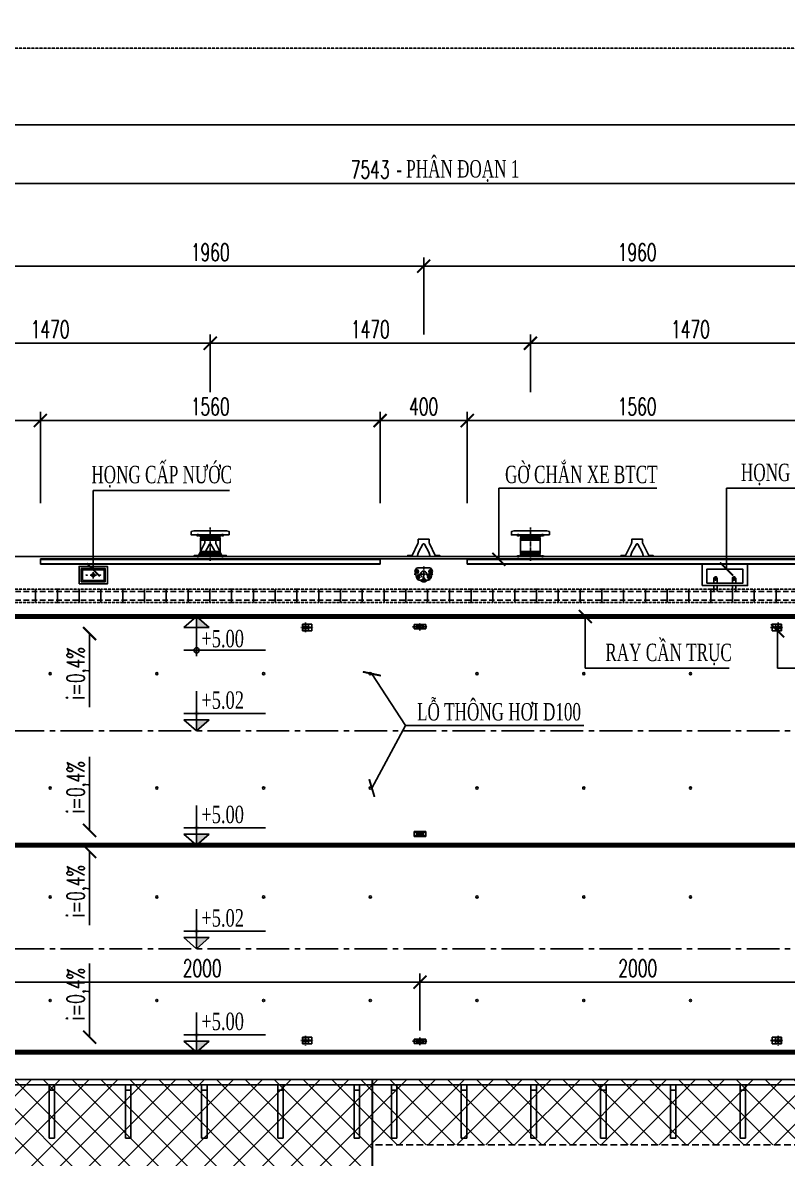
# Model space of a CAD drawing. Extents: x -64479 to 90650, y -38385 to 38270.
# Drawn here: x -48393 to -44883, y 22216 to 27430 of the extents above; entities that cross this region are included whole.
import ezdxf
from ezdxf.enums import TextEntityAlignment as Align

# ---------------------------------------------------------------- set-up
doc = ezdxf.new("R2010")
doc.units = 0
doc.header["$MEASUREMENT"] = 0
for name, pattern in [('CENTER', [2, 1.25, -0.25, 0.25, -0.25]), ('CENTER2', [1.125, 0.75, -0.125, 0.125, -0.125]), ('HIDDEN', [0.375, 0.25, -0.125])]:
    doc.linetypes.add(name, pattern=pattern)
doc.layers.get('0').update_dxf_attribs({"linetype": 'CONTINUOUS'})
for name, color, linetype in [('BELT', 6, 'CONTINUOUS'), ('BORDER', 2, 'CONTINUOUS'), ('CENTER', 9, 'CENTER2'), ('COBAN', 2, 'CONTINUOUS'), ('Dam', 4, 'CONTINUOUS'), ('Demtau1', 22, 'CONTINUOUS'), ('DIMENSION', 4, 'CONTINUOUS'), ('GCS', 5, 'CONTINUOUS'), ('HAOCN', 11, 'CONTINUOUS'), ('HIDDEN', 4, 'HIDDEN'), ('Kich thuoc', 4, 'CONTINUOUS'), ('MANH', 5, 'CONTINUOUS'), ('N-_OTHRFNDR-', 8, 'CONTINUOUS'), ('Net tim', 6, 'CONTINUOUS'), ('Net vang', 2, 'CONTINUOUS'), ('STEEL', 1, 'CONTINUOUS'), ('TEXT', 3, 'CONTINUOUS'), ('TIM', 8, 'CENTER')]:
    doc.layers.add(name, color=color, linetype=linetype)
doc.styles.add('DIM', font='romans.shx', dxfattribs={"width": 0.65})
doc.styles.add('THUONG', font='vntimeh.shx')
doc.dimstyles.new('400.Ph', dxfattribs={"dimscale": 400, "dimtxt": 0.2, "dimasz": 0.15, "dimexe": 0.1, "dimexo": 0.1, "dimgap": 0.06, "dimtad": 1, "dimdec": 0, "dimzin": 0, "dimdsep": 46, "dimtxsty": 'DIM', "dimblk": 'ARCHTICK', "dimcen": 0.15, "dimdle": 0.1, "dimclrd": 256, "dimclre": 7, "dimclrt": 6, "dimadec": 0, "dimazin": 0, "dimtfac": 1, "dimtdec": 0, "dimtix": 1, "dimtmove": 0, "dimatfit": 3, "dimldrblk": 'ARCHTICK', "dimfxl": 1, "dimtolj": 1, "dimtzin": 0, "dimarcsym": 0})

# ---------------------------------------------------------------- blocks, each defined once
blk = doc.blocks.new('NEOCBQC')
at = {"layer": 'COBAN'}
for p, q in [((-47723.7, 21327.5), (-47723.7, 21297.5)), ((-47681.1, 21327.5), (-47681.1, 21297.5)), ((-45567.1, 21327.5), (-45567.1, 21297.5)), ((-45524.4, 21327.5), (-45524.4, 21297.5)), ((-47723.7, 19400.7), (-47723.7, 19430.7)), ((-47681.1, 19400.7), (-47681.1, 19430.7)), ((-45567.1, 19400.7), (-45567.1, 19430.7)), ((-45524.4, 19400.7), (-45524.4, 19430.7))]:
    blk.add_line(p, q, dxfattribs=at)
at = {"layer": 'COBAN', "ltscale": 5}
for p, q in [((-47723.7, 21327.5), (-47681.1, 21327.5)), ((-47722.4, 21326.2), (-47722.4, 21298.9)), ((-47722.4, 21326.2), (-47695.7, 21326.2)), ((-47695.7, 21326.2), (-47695.7, 21313.9)), ((-45524.4, 21327.5), (-45567.1, 21327.5)), ((-45552.4, 21326.2), (-45552.4, 21313.9)), ((-45525.7, 21326.2), (-45552.4, 21326.2)), ((-45525.7, 21326.2), (-45525.7, 21298.9)), ((-47723.7, 21297.5), (-47681.1, 21297.5)), ((-47722.4, 21315.2), (-47695.7, 21315.2)), ((-47722.4, 21313.9), (-47686.7, 21313.9)), ((-47722.4, 21311.2), (-47686.7, 21311.2)), ((-47722.4, 21309.9), (-47695.7, 21309.9)), ((-47722.4, 21298.9), (-47695.7, 21298.9)), ((-47714.7, 21313.9), (-47714.7, 21311.2)), ((-47713.7, 21317.2), (-47713.7, 21315.2)), ((-47704.4, 21317.2), (-47713.7, 21317.2)), ((-47713.7, 21307.9), (-47713.7, 21309.9)), ((-47713.7, 21307.9), (-47704.4, 21307.9)), ((-47704.4, 21317.2), (-47704.4, 21315.2)), ((-47704.4, 21307.9), (-47704.4, 21309.9)), ((-47695.7, 21311.2), (-47695.7, 21298.9)), ((-47686.4, 21313.5), (-47686.4, 21311.5)), ((-45524.4, 21297.5), (-45567.1, 21297.5)), ((-45561.7, 21313.5), (-45561.7, 21311.5)), ((-45525.7, 21313.9), (-45561.4, 21313.9)), ((-45525.7, 21311.2), (-45561.4, 21311.2)), ((-45525.7, 21315.2), (-45552.4, 21315.2)), ((-45552.4, 21311.2), (-45552.4, 21298.9)), ((-45525.7, 21309.9), (-45552.4, 21309.9)), ((-45525.7, 21298.9), (-45552.4, 21298.9)), ((-45543.7, 21317.2), (-45534.4, 21317.2)), ((-45543.7, 21317.2), (-45543.7, 21315.2)), ((-45543.7, 21307.9), (-45543.7, 21309.9)), ((-45534.4, 21307.9), (-45543.7, 21307.9)), ((-45534.4, 21317.2), (-45534.4, 21315.2)), ((-45534.4, 21307.9), (-45534.4, 21309.9)), ((-45533.4, 21313.9), (-45533.4, 21311.2)), ((-47723.7, 19430.7), (-47681.1, 19430.7)), ((-47723.7, 19400.7), (-47681.1, 19400.7)), ((-47722.4, 19402), (-47722.4, 19429.4)), ((-47722.4, 19429.4), (-47695.7, 19429.4)), ((-47722.4, 19418.4), (-47695.7, 19418.4)), ((-47722.4, 19417), (-47686.7, 19417)), ((-47722.4, 19414.4), (-47686.7, 19414.4)), ((-47722.4, 19413), (-47695.7, 19413)), ((-47722.4, 19402), (-47695.7, 19402)), ((-47714.7, 19414.4), (-47714.7, 19417)), ((-47713.7, 19420.4), (-47704.4, 19420.4)), ((-47713.7, 19420.4), (-47713.7, 19418.4)), ((-47713.7, 19411), (-47713.7, 19413)), ((-47704.4, 19411), (-47713.7, 19411)), ((-47704.4, 19420.4), (-47704.4, 19418.4)), ((-47704.4, 19411), (-47704.4, 19413)), ((-47695.7, 19417), (-47695.7, 19429.4)), ((-47695.7, 19402), (-47695.7, 19414.4)), ((-47686.4, 19414.7), (-47686.4, 19416.7)), ((-45524.4, 19430.7), (-45567.1, 19430.7)), ((-45524.4, 19400.7), (-45567.1, 19400.7)), ((-45561.7, 19414.7), (-45561.7, 19416.7)), ((-45525.7, 19417), (-45561.4, 19417)), ((-45525.7, 19414.4), (-45561.4, 19414.4)), ((-45552.4, 19417), (-45552.4, 19429.4)), ((-45525.7, 19429.4), (-45552.4, 19429.4)), ((-45525.7, 19418.4), (-45552.4, 19418.4)), ((-45552.4, 19402), (-45552.4, 19414.4)), ((-45525.7, 19413), (-45552.4, 19413)), ((-45525.7, 19402), (-45552.4, 19402)), ((-45543.7, 19420.4), (-45543.7, 19418.4)), ((-45534.4, 19420.4), (-45543.7, 19420.4)), ((-45543.7, 19411), (-45543.7, 19413)), ((-45543.7, 19411), (-45534.4, 19411)), ((-45534.4, 19420.4), (-45534.4, 19418.4)), ((-45534.4, 19411), (-45534.4, 19413)), ((-45533.4, 19414.4), (-45533.4, 19417)), ((-45525.7, 19402), (-45525.7, 19429.4))]:
    blk.add_line(p, q, dxfattribs=at)
for centre, start, end in [((-47686.7, 21313.5), 0, 90), ((-47686.7, 21311.5), 270, 0), ((-45561.4, 21313.5), 90, 180), ((-45561.4, 21311.5), 180, 270), ((-47686.7, 19416.7), 0, 90), ((-47686.7, 19414.7), 270, 0), ((-45561.4, 19416.7), 90, 180), ((-45561.4, 19414.7), 180, 270)]:
    blk.add_arc(centre, 0.333, start, end, dxfattribs=at)
at = {"layer": 'TIM'}
for p, q in [((-47709.1, 21334.5), (-47709.1, 21290.6)), ((-45539.1, 21334.5), (-45539.1, 21290.6)), ((-47730.7, 21312.5), (-47674.1, 21312.5)), ((-45517.4, 21312.5), (-45574, 21312.5)), ((-47730.7, 19415.7), (-47674.1, 19415.7)), ((-47709.1, 19393.7), (-47709.1, 19437.7)), ((-45517.4, 19415.7), (-45574, 19415.7)), ((-45539.1, 19393.7), (-45539.1, 19437.7))]:
    blk.add_line(p, q, dxfattribs=at)
blk = doc.blocks.new('A$C0CED391A')
at = {"layer": 'COBAN'}
for p, q in [((0, 30), (80, 30)), ((0, 30), (0, 0)), ((15, 22.5), (65, 22.5)), ((15, 22.5), (15, 7.5)), ((15, 7.5), (65, 7.5)), ((65, 22.5), (65, 7.5)), ((80, 30), (80, 0)), ((0, 0), (80, 0)), ((0, -1395), (80, -1395)), ((0, -1395), (0, -1425)), ((15, -1402.5), (65, -1402.5)), ((15, -1402.5), (15, -1417.5)), ((65, -1402.5), (65, -1417.5)), ((80, -1395), (80, -1425)), ((0, -1425), (80, -1425)), ((15, -1417.5), (65, -1417.5))]:
    blk.add_line(p, q, dxfattribs=at)
for centre in [(40, 15), (40, -1410)]:
    blk.add_circle(centre, 3, dxfattribs=at)
blk = doc.blocks.new('CDCQC')
at = {"layer": 'TIM'}
for p, q in [((-46134.1, 21332.8), (-46134.1, 21298.9)), ((-46134.1, 21332.8), (-46134.1, 21298.9)), ((-46167.7, 21315.9), (-46100.4, 21315.9)), ((-46167.7, 21315.9), (-46100.4, 21315.9)), ((-46167.7, 19412.4), (-46100.4, 19412.4)), ((-46134.1, 19395.4), (-46134.1, 19429.3))]:
    blk.add_line(p, q, dxfattribs=at)
at = {"layer": 'COBAN', "xscale": 0.6666666666569654, "yscale": 0.6666666666569654, "zscale": 0.6666666666666666}
blk.add_blockref('A$C0CED391A', (-46160.7, 21305.9), dxfattribs=at)
blk.add_blockref('A$C0CED391A', (-46160.7, 21305.9), dxfattribs=at)
at = {"layer": 'COBAN', "xscale": -0.6666666666569654, "yscale": 0.6666666666569654, "zscale": 0.6666666666666666, "rotation": 180}
blk.add_blockref('A$C0CED391A', (-46160.7, 19422.4), dxfattribs=at)
blk = doc.blocks.new('_ArchTick')
at = {"color": 0, "linetype": 'ByBlock', "const_width": 0.15}
blk.add_lwpolyline([(-0.5, -0.5), (0.5, 0.5)], dxfattribs=at)
blk = doc.blocks.new('CT')
at = {"layer": 'Kich thuoc'}
h = blk.add_hatch(color=256, dxfattribs=at)
h.paths.add_polyline_path([(1108730, 94213.5), (1108802.7, 94213.5), (1108730, 94149.8)])
edge = h.paths.add_edge_path()
edge.add_line((1108730, 94249.8), (1108743.6, 94249.8))
edge.add_ellipse((1108730, 94249.8), major_axis=(0, 13.6), ratio=1, start_angle=180.0639, end_angle=270.0639, ccw=False)
edge.add_line((1108730, 94236.2), (1108730, 94249.8))
edge = h.paths.add_edge_path()
edge.add_ellipse((1108730, 94249.8), major_axis=(-0.1, 13.6), ratio=1, start_angle=269.73725, end_angle=359.73725, ccw=False)
edge.add_line((1108743.6, 94249.8), (1108730, 94249.8))
edge.add_line((1108730, 94249.8), (1108730, 94263.5))
edge = h.paths.add_edge_path()
edge.add_line((1108730, 94263.5), (1108730, 94249.8))
edge.add_line((1108730, 94249.8), (1108716.4, 94249.8))
edge.add_ellipse((1108730, 94249.8), major_axis=(0.1, 13.6), ratio=1, start_angle=0.21086, end_angle=90.21086, ccw=False)
edge = h.paths.add_edge_path()
edge.add_line((1108716.4, 94249.8), (1108730, 94249.8))
edge.add_line((1108730, 94249.8), (1108730, 94236.2))
edge.add_ellipse((1108730, 94249.8), major_axis=(-0.1, 13.6), ratio=1, start_angle=89.74058, end_angle=179.74058, ccw=False)
for p, q in [((1108730, 94377), (1108730, 94149.8)), ((1108656.7, 94249.8), (1109126.2, 94249.8)), ((1108730, 94149.8), (1108657.3, 94213.5)), ((1108802.7, 94213.5), (1108657.3, 94213.5)), ((1108730, 94149.8), (1108802.7, 94213.5))]:
    blk.add_line(p, q, dxfattribs=at)
blk = doc.blocks.new('A$C42EA4546')
at = {"layer": 'BELT'}
for points in [[(145, 573, 0.189586), (103, 513), (44, 268, 0.484351), (205, 65)], [(205, 65), (675, 65, 0.484351), (836, 268), (777, 513, 0.189586), (735, 573)], [(618, 635), (486, 704, 0.244809), (394, 704), (262, 635, 0.217646)]]:
    blk.add_lwpolyline(points, format="xyb", dxfattribs=at)
blk.add_lwpolyline([(312, 323, 0.842705), (568, 323, -0.265727), (682, 461, 0.833779), (650, 635), (230, 635, 0.833779), (198, 461, -0.265727)], format="xyb", close=True, dxfattribs=at)
at = {"layer": 'BORDER'}
for centre, radius in [((140, 230), 68), ((140, 230), 34), ((440, 380), 25), ((740, 230), 68), ((740, 230), 34)]:
    blk.add_circle(centre, radius, dxfattribs=at)
for centre, radius, start, end in [((200, 490), 68, 151.954, 307.3556), ((440, 615), 68, 18.21, 161.79), ((440, 615), 34, 38.6822, 141.3178), ((680, 490), 68, 232.6444, 28.046), ((200, 490), 34, 203.1904, 277.975), ((680, 490), 34, 262.025, 336.8096), ((680, 490), 34, 262.025, 336.8096)]:
    blk.add_arc(centre, radius, start, end, dxfattribs=at)
at = {"layer": 'CENTER'}
for p, q in [((200, 394), (200, 586)), ((344, 615), (536, 615)), ((440, 0), (440, 750)), ((680, 394), (680, 586)), ((880, 355), (0, 355)), ((236, 230), (44, 230)), ((104, 490), (296, 490)), ((140, 134), (140, 326)), ((776, 490), (584, 490)), ((644, 230), (836, 230)), ((740, 134), (740, 326))]:
    blk.add_line(p, q, dxfattribs=at)
at = {"layer": 'CENTER', "ltscale": 0.5}
blk.add_line((488, 380), (392, 380), dxfattribs=at)
at = {"layer": 'HIDDEN'}
for points in [[(262, 635), (154, 579, 0.026949), (145, 573)], [(735, 573, 0.026949), (726, 579), (618, 635, 0.244809)]]:
    blk.add_lwpolyline(points, format="xyb", dxfattribs=at)
for centre, radius, start, end in [((200, 490), 68, 307.3556, 151.954), ((200, 490), 34, 277.975, 203.1904), ((440, 615), 68, 161.79, 18.21), ((440, 615), 34, 141.3178, 38.6822), ((680, 490), 68, 28.046, 232.6444), ((680, 490), 34, 336.8096, 262.025), ((436, 363), 138, 343.2917, 88.1886)]:
    blk.add_arc(centre, radius, start, end, dxfattribs=at)
blk = doc.blocks.new('*D269')
at = {"layer": 'DIMENSION', "color": 7, "lineweight": -2}
for p, q in [((-49002.1, 25734), (-49002.1, 25997.9)), ((-47532.1, 25734), (-47532.1, 25997.9))]:
    blk.add_line(p, q, dxfattribs=at)
at = {"layer": 'DIMENSION', "lineweight": -2}
blk.add_line((-49042.1, 25957.9), (-47492.1, 25957.9), dxfattribs=at)
at = {"layer": 'DIMENSION', "lineweight": -2, "xscale": 60, "yscale": 60, "zscale": 60, "rotation": 180}
blk.add_blockref('_ArchTick', (-49002.1, 25957.9), dxfattribs=at)
at = {"layer": 'DIMENSION', "lineweight": -2, "xscale": 60, "yscale": 60, "zscale": 60}
blk.add_blockref('_ArchTick', (-47532.1, 25957.9), dxfattribs=at)
at = {"layer": 'DIMENSION', "color": 6, "insert": (-48267.1, 26021.9), "char_height": 80, "attachment_point": 5, "style": 'DIM'}
blk.add_mtext('\\A1;1470', dxfattribs=at)
blk = doc.blocks.new('*D270')
at = {"layer": 'DIMENSION', "color": 7, "lineweight": -2}
for p, q in [((-47532.1, 25734), (-47532.1, 25997.9)), ((-46062.1, 25734), (-46062.1, 25997.9))]:
    blk.add_line(p, q, dxfattribs=at)
at = {"layer": 'DIMENSION', "lineweight": -2}
blk.add_line((-47572.1, 25957.9), (-46022.1, 25957.9), dxfattribs=at)
at = {"layer": 'DIMENSION', "lineweight": -2, "xscale": 60, "yscale": 60, "zscale": 60, "rotation": 180}
blk.add_blockref('_ArchTick', (-47532.1, 25957.9), dxfattribs=at)
at = {"layer": 'DIMENSION', "lineweight": -2, "xscale": 60, "yscale": 60, "zscale": 60}
blk.add_blockref('_ArchTick', (-46062.1, 25957.9), dxfattribs=at)
at = {"layer": 'DIMENSION', "color": 6, "insert": (-46797.1, 26021.9), "char_height": 80, "attachment_point": 5, "style": 'DIM'}
blk.add_mtext('\\A1;1470', dxfattribs=at)
blk = doc.blocks.new('*D271')
at = {"layer": 'DIMENSION', "color": 7, "lineweight": -2}
for p, q in [((-46062.1, 25734), (-46062.1, 25997.9)), ((-44592.1, 25734), (-44592.1, 25997.9))]:
    blk.add_line(p, q, dxfattribs=at)
at = {"layer": 'DIMENSION', "lineweight": -2}
blk.add_line((-46102.1, 25957.9), (-44552.1, 25957.9), dxfattribs=at)
at = {"layer": 'DIMENSION', "lineweight": -2, "xscale": 60, "yscale": 60, "zscale": 60, "rotation": 180}
blk.add_blockref('_ArchTick', (-46062.1, 25957.9), dxfattribs=at)
at = {"layer": 'DIMENSION', "lineweight": -2, "xscale": 60, "yscale": 60, "zscale": 60}
blk.add_blockref('_ArchTick', (-44592.1, 25957.9), dxfattribs=at)
at = {"layer": 'DIMENSION', "color": 6, "insert": (-45327.1, 26021.9), "char_height": 80, "attachment_point": 5, "style": 'DIM'}
blk.add_mtext('\\A1;1470', dxfattribs=at)
blk = doc.blocks.new('*D286')
at = {"layer": 'DIMENSION', "color": 7, "lineweight": -2}
for p, q in [((-48512.1, 25997.9), (-48512.1, 26351.6)), ((-46552.1, 25997.9), (-46552.1, 26351.6))]:
    blk.add_line(p, q, dxfattribs=at)
at = {"layer": 'DIMENSION', "lineweight": -2}
blk.add_line((-48552.1, 26311.6), (-46512.1, 26311.6), dxfattribs=at)
at = {"layer": 'DIMENSION', "lineweight": -2, "xscale": 60, "yscale": 60, "zscale": 60, "rotation": 180}
blk.add_blockref('_ArchTick', (-48512.1, 26311.6), dxfattribs=at)
at = {"layer": 'DIMENSION', "lineweight": -2, "xscale": 60, "yscale": 60, "zscale": 60}
blk.add_blockref('_ArchTick', (-46552.1, 26311.6), dxfattribs=at)
at = {"layer": 'DIMENSION', "color": 6, "insert": (-47532.1, 26375.6), "char_height": 80, "attachment_point": 5, "style": 'DIM'}
blk.add_mtext('\\A1;1960', dxfattribs=at)
blk = doc.blocks.new('*D287')
at = {"layer": 'DIMENSION', "color": 7, "lineweight": -2}
for p, q in [((-46552.1, 25997.9), (-46552.1, 26351.6)), ((-44592.1, 25997.9), (-44592.1, 26351.6))]:
    blk.add_line(p, q, dxfattribs=at)
at = {"layer": 'DIMENSION', "lineweight": -2}
blk.add_line((-46592.1, 26311.6), (-44552.1, 26311.6), dxfattribs=at)
at = {"layer": 'DIMENSION', "lineweight": -2, "xscale": 60, "yscale": 60, "zscale": 60, "rotation": 180}
blk.add_blockref('_ArchTick', (-46552.1, 26311.6), dxfattribs=at)
at = {"layer": 'DIMENSION', "lineweight": -2, "xscale": 60, "yscale": 60, "zscale": 60}
blk.add_blockref('_ArchTick', (-44592.1, 26311.6), dxfattribs=at)
at = {"layer": 'DIMENSION', "color": 6, "insert": (-45572.1, 26375.6), "char_height": 80, "attachment_point": 5, "style": 'DIM'}
blk.add_mtext('\\A1;1960', dxfattribs=at)
blk = doc.blocks.new('*D297')
at = {"layer": 'DIMENSION', "color": 7, "lineweight": -2}
for p, q in [((-50569.1, 25223.8), (-50569.1, 26730.9)), ((-43026.1, 25223.8), (-43026.1, 26730.9))]:
    blk.add_line(p, q, dxfattribs=at)
at = {"layer": 'DIMENSION', "lineweight": -2}
blk.add_line((-50609.1, 26690.9), (-42986.1, 26690.9), dxfattribs=at)
at = {"layer": 'DIMENSION', "lineweight": -2, "xscale": 60, "yscale": 60, "zscale": 60, "rotation": 180}
blk.add_blockref('_ArchTick', (-50569.1, 26690.9), dxfattribs=at)
at = {"layer": 'DIMENSION', "lineweight": -2, "xscale": 60, "yscale": 60, "zscale": 60}
blk.add_blockref('_ArchTick', (-43026.1, 26690.9), dxfattribs=at)
at = {"layer": 'DIMENSION', "color": 6, "insert": (-46797.6, 26754.9), "char_height": 80, "attachment_point": 5, "style": 'DIM'}
blk.add_mtext('\\A1;7543', dxfattribs=at)
blk = doc.blocks.new('*D302')
at = {"layer": 'DIMENSION', "color": 7, "lineweight": -2}
for p, q in [((-48569.1, 22803), (-48569.1, 23064.4)), ((-46569.1, 22803), (-46569.1, 23064.4))]:
    blk.add_line(p, q, dxfattribs=at)
at = {"layer": 'DIMENSION', "lineweight": -2}
blk.add_line((-48609.1, 23024.4), (-46529.1, 23024.4), dxfattribs=at)
at = {"layer": 'DIMENSION', "lineweight": -2, "xscale": 60, "yscale": 60, "zscale": 60, "rotation": 180}
blk.add_blockref('_ArchTick', (-48569.1, 23024.4), dxfattribs=at)
at = {"layer": 'DIMENSION', "lineweight": -2, "xscale": 60, "yscale": 60, "zscale": 60}
blk.add_blockref('_ArchTick', (-46569.1, 23024.4), dxfattribs=at)
at = {"layer": 'DIMENSION', "color": 6, "insert": (-47569.1, 23088.4), "char_height": 80, "attachment_point": 5, "style": 'DIM'}
blk.add_mtext('\\A1;2000', dxfattribs=at)
blk = doc.blocks.new('*D304')
at = {"layer": 'DIMENSION', "color": 7, "lineweight": -2}
for p, q in [((-46569.1, 22803), (-46569.1, 23064.4)), ((-44569.1, 22803), (-44569.1, 23064.4))]:
    blk.add_line(p, q, dxfattribs=at)
at = {"layer": 'DIMENSION', "lineweight": -2}
blk.add_line((-46609.1, 23024.4), (-44529.1, 23024.4), dxfattribs=at)
at = {"layer": 'DIMENSION', "lineweight": -2, "xscale": 60, "yscale": 60, "zscale": 60, "rotation": 180}
blk.add_blockref('_ArchTick', (-46569.1, 23024.4), dxfattribs=at)
at = {"layer": 'DIMENSION', "lineweight": -2, "xscale": 60, "yscale": 60, "zscale": 60}
blk.add_blockref('_ArchTick', (-44569.1, 23024.4), dxfattribs=at)
at = {"layer": 'DIMENSION', "color": 6, "insert": (-45569.1, 23088.4), "char_height": 80, "attachment_point": 5, "style": 'DIM'}
blk.add_mtext('\\A1;2000', dxfattribs=at)
blk = doc.blocks.new('lokhi')
at = {"layer": 'MANH'}
blk.add_circle((3, 0), 5, dxfattribs=at)
blk = doc.blocks.new('*D316')
at = {"layer": 'DIMENSION', "lineweight": -2}
blk.add_line((-48752.1, 25603.1), (-48272.1, 25603.1), dxfattribs=at)
at = {"layer": 'DIMENSION', "color": 7, "lineweight": -2}
for p, q in [((-48712.1, 25223.8), (-48712.1, 25643.1)), ((-48312.1, 25223.8), (-48312.1, 25643.1))]:
    blk.add_line(p, q, dxfattribs=at)
at = {"layer": 'DIMENSION', "lineweight": -2, "xscale": 60, "yscale": 60, "zscale": 60, "rotation": 180}
blk.add_blockref('_ArchTick', (-48712.1, 25603.1), dxfattribs=at)
at = {"layer": 'DIMENSION', "lineweight": -2, "xscale": 60, "yscale": 60, "zscale": 60}
blk.add_blockref('_ArchTick', (-48312.1, 25603.1), dxfattribs=at)
at = {"layer": 'DIMENSION', "color": 6, "insert": (-48512.1, 25667.1), "char_height": 80, "attachment_point": 5, "style": 'DIM'}
blk.add_mtext('\\A1;400', dxfattribs=at)
blk = doc.blocks.new('*D317')
at = {"layer": 'DIMENSION', "lineweight": -2}
blk.add_line((-48352.1, 25603.1), (-46712.1, 25603.1), dxfattribs=at)
at = {"layer": 'DIMENSION', "color": 7, "lineweight": -2}
for p, q in [((-48312.1, 25223.8), (-48312.1, 25643.1)), ((-46752.1, 25223.8), (-46752.1, 25643.1))]:
    blk.add_line(p, q, dxfattribs=at)
at = {"layer": 'DIMENSION', "lineweight": -2, "xscale": 60, "yscale": 60, "zscale": 60, "rotation": 180}
blk.add_blockref('_ArchTick', (-48312.1, 25603.1), dxfattribs=at)
at = {"layer": 'DIMENSION', "lineweight": -2, "xscale": 60, "yscale": 60, "zscale": 60}
blk.add_blockref('_ArchTick', (-46752.1, 25603.1), dxfattribs=at)
at = {"layer": 'DIMENSION', "color": 6, "insert": (-47532.1, 25667.1), "char_height": 80, "attachment_point": 5, "style": 'DIM'}
blk.add_mtext('\\A1;1560', dxfattribs=at)
blk = doc.blocks.new('*D318')
at = {"layer": 'DIMENSION', "lineweight": -2}
blk.add_line((-46792.1, 25603.1), (-46312.1, 25603.1), dxfattribs=at)
at = {"layer": 'DIMENSION', "color": 7, "lineweight": -2}
for p, q in [((-46752.1, 25223.8), (-46752.1, 25643.1)), ((-46352.1, 25223.8), (-46352.1, 25643.1))]:
    blk.add_line(p, q, dxfattribs=at)
at = {"layer": 'DIMENSION', "lineweight": -2, "xscale": 60, "yscale": 60, "zscale": 60, "rotation": 180}
blk.add_blockref('_ArchTick', (-46752.1, 25603.1), dxfattribs=at)
at = {"layer": 'DIMENSION', "lineweight": -2, "xscale": 60, "yscale": 60, "zscale": 60}
blk.add_blockref('_ArchTick', (-46352.1, 25603.1), dxfattribs=at)
at = {"layer": 'DIMENSION', "color": 6, "insert": (-46552.1, 25667.1), "char_height": 80, "attachment_point": 5, "style": 'DIM'}
blk.add_mtext('\\A1;400', dxfattribs=at)
blk = doc.blocks.new('*D319')
at = {"layer": 'DIMENSION', "lineweight": -2}
blk.add_line((-46392.1, 25603.1), (-44752.1, 25603.1), dxfattribs=at)
at = {"layer": 'DIMENSION', "color": 7, "lineweight": -2}
for p, q in [((-46352.1, 25223.8), (-46352.1, 25643.1)), ((-44792.1, 25223.8), (-44792.1, 25643.1))]:
    blk.add_line(p, q, dxfattribs=at)
at = {"layer": 'DIMENSION', "lineweight": -2, "xscale": 60, "yscale": 60, "zscale": 60, "rotation": 180}
blk.add_blockref('_ArchTick', (-46352.1, 25603.1), dxfattribs=at)
at = {"layer": 'DIMENSION', "lineweight": -2, "xscale": 60, "yscale": 60, "zscale": 60}
blk.add_blockref('_ArchTick', (-44792.1, 25603.1), dxfattribs=at)
at = {"layer": 'DIMENSION', "color": 6, "insert": (-45572.1, 25667.1), "char_height": 80, "attachment_point": 5, "style": 'DIM'}
blk.add_mtext('\\A1;1560', dxfattribs=at)
blk = doc.blocks.new('*D341')
at = {"layer": 'DIMENSION', "lineweight": -2}
blk.add_line((-50609.1, 26961.4), (-27897.1, 26961.4), dxfattribs=at)
at = {"layer": 'DIMENSION', "color": 7, "lineweight": -2}
for p, q in [((-50569.1, 25997.9), (-50569.1, 27001.4)), ((-27937.1, 25997.9), (-27937.1, 27001.4))]:
    blk.add_line(p, q, dxfattribs=at)
at = {"layer": 'DIMENSION', "lineweight": -2, "xscale": 60, "yscale": 60, "zscale": 60, "rotation": 180}
blk.add_blockref('_ArchTick', (-50569.1, 26961.4), dxfattribs=at)
at = {"layer": 'DIMENSION', "lineweight": -2, "xscale": 60, "yscale": 60, "zscale": 60}
blk.add_blockref('_ArchTick', (-27937.1, 26961.4), dxfattribs=at)
at = {"layer": 'DIMENSION', "color": 6, "insert": (-39253.1, 27025.4), "char_height": 80, "attachment_point": 5, "style": 'DIM'}
blk.add_mtext('\\A1;22632', dxfattribs=at)
blk = doc.blocks.new('*D420')
at = {"layer": 'HIDDEN', "color": 7, "lineweight": -2}
for p, q in [((-50569.1, 25018.2), (-50569.1, 27353.1)), ((-12849.1, 25018.2), (-12849.1, 27353.1))]:
    blk.add_line(p, q, dxfattribs=at)
at = {"layer": 'HIDDEN', "lineweight": -2}
blk.add_line((-50609.1, 27313.1), (-12809.1, 27313.1), dxfattribs=at)
at = {"layer": 'HIDDEN', "lineweight": -2, "xscale": 60, "yscale": 60, "zscale": 60, "rotation": 180}
blk.add_blockref('_ArchTick', (-50569.1, 27313.1), dxfattribs=at)
at = {"layer": 'HIDDEN', "lineweight": -2, "xscale": 60, "yscale": 60, "zscale": 60}
blk.add_blockref('_ArchTick', (-12849.1, 27313.1), dxfattribs=at)
at = {"layer": 'HIDDEN', "color": 6, "insert": (-31709.1, 27377.1), "char_height": 80, "attachment_point": 5, "style": 'DIM'}
blk.add_mtext('\\A1;37720', dxfattribs=at)
blk = doc.blocks.new('demcss')
at = {"layer": 'N-_OTHRFNDR-', "color": 22}
for p, q in [((-53909.4, 25088.9), (-53909.4, 25086.1)), ((-53909.4, 25088.9), (-53784.4, 25088.9)), ((-53909.4, 25086.1), (-53784.4, 25086.1)), ((-53897.2, 25086.1), (-53890.5, 25079.4)), ((-53890.5, 25079.4), (-53891.7, 25071.5)), ((-53890.5, 25080.6), (-53803.2, 25080.6)), ((-53890.5, 25077.5), (-53803.2, 25077.5)), ((-53796.5, 25086.1), (-53803.2, 25079.4)), ((-53803.2, 25079.4), (-53802, 25071.5)), ((-53784.4, 25088.9), (-53784.4, 25086.1)), ((-53891.7, 25071.5), (-53891.7, 25006.3)), ((-53891.7, 25071.5), (-53802, 25071.5)), ((-53891.7, 25065.3), (-53802, 25065.3)), ((-53802, 25071.5), (-53802, 25006.3)), ((-53909.4, 24991.7), (-53909.4, 24988.9)), ((-53909.4, 24991.7), (-53784.4, 24991.7)), ((-53909.4, 24988.9), (-53784.4, 24988.9)), ((-53897.2, 24991.7), (-53890.5, 24998.4)), ((-53891.7, 25012.5), (-53802, 25012.5)), ((-53890.5, 24998.4), (-53891.7, 25006.3)), ((-53891.7, 25006.3), (-53802, 25006.3)), ((-53890.5, 25000.3), (-53803.2, 25000.3)), ((-53890.5, 24997.2), (-53803.2, 24997.2)), ((-53803.2, 24998.4), (-53802, 25006.3)), ((-53796.5, 24991.7), (-53803.2, 24998.4)), ((-53784.4, 24991.7), (-53784.4, 24988.9))]:
    blk.add_line(p, q, dxfattribs=at)
at = {"layer": 'N-_OTHRFNDR-', "color": 22, "linetype": 'CENTER'}
for p, q in [((-53903.1, 25093.1), (-53903.1, 25081.6)), ((-53790.6, 25093.1), (-53790.6, 25081.6)), ((-53903.1, 24984.7), (-53903.1, 24996.2)), ((-53790.6, 24984.7), (-53790.6, 24996.2))]:
    blk.add_line(p, q, dxfattribs=at)
at = {"layer": 'N-_OTHRFNDR-', "color": 22}
blk.add_lwpolyline([(-53759.9, 24988.9), (-53933.8, 24988.9), (-53933.8, 24973.9), (-53921.9, 24970.2), (-53771.9, 24970.2), (-53759.9, 24973.9)], close=True, dxfattribs=at)
at = {"layer": 'TIM', "color": 22}
blk.add_line((-53846.9, 25107.4), (-53846.9, 24955.5), dxfattribs=at)

msp = doc.modelspace()

# ---------------------------------------------------------------- hatches: boundary and pattern name
at = {"layer": 'Dam'}
h = msp.add_hatch(dxfattribs=at)
h.set_pattern_fill('ANSI37', color=8, scale=750, style=0)
h.paths.add_polyline_path([(-46787.1, 22278.2), (-45582.3, 22278.2), (-45582.3, 22578.2), (-50569.1, 22578.2), (-50569.1, 19576.2), (-50267.1, 19576.2), (-50267.1, 21318.2), (-46787.1, 21318.2)])
h = msp.add_hatch(dxfattribs=at)
h.set_pattern_fill('ANSI37', color=8, scale=750, style=0)
h.paths.add_polyline_path([(-35456.2, 22578.2), (-45582.3, 22578.2), (-45582.3, 22278.2), (-35456.2, 22278.2)])
at = {"layer": 'DIMENSION'}
h = msp.add_hatch(color=256, dxfattribs=at)
h.paths.add_polyline_path([(-47586, 24695.7), (-47594.6, 24695.7), (-47594.6, 24652.3), (-47536.4, 24652.3)])
h.paths.add_polyline_path([(-47594.6, 24560), (-47594.6, 24548.2), (-47582.8, 24548.2, 0.414214)])
h.paths.add_polyline_path([(-47594.6, 24560, 0.414214), (-47606.4, 24548.2), (-47594.6, 24548.2)])
h.paths.add_polyline_path([(-47594.6, 24548.2), (-47606.4, 24548.2, 0.414214), (-47594.6, 24536.4)])
h.paths.add_polyline_path([(-47582.8, 24548.2), (-47594.6, 24548.2), (-47594.6, 24536.4, 0.414214)])

# ---------------------------------------------------------------- linework, layer by layer
msp.add_lwpolyline([(-48134.1, 24853.2), (-48004.1, 24853.2), (-48004.1, 24933.2), (-48134.1, 24933.2)], close=True)
msp.add_circle((-48069.1, 24893.2), 7.5)
at = {"layer": 'BORDER', "color": 1}
for p, q in [((-50569.1, 24978.2), (-27937.1, 24978.2)), ((-48312.1, 24968.2), (-43026.1, 24968.2))]:
    msp.add_line(p, q, dxfattribs=at)
at = {"layer": 'BORDER'}
for p, q in [((-46789.1, 22578.2), (-50569.1, 22578.2)), ((-46789.1, 22578.2), (-46789.1, 20718.2)), ((-46787.1, 22578.2), (-46787.1, 21318.2)), ((-40507.1, 22578.2), (-46787.1, 22578.2)), ((-40507.1, 22578.2), (-46787.1, 22578.2)), ((-46789.1, 22553.2), (-50544.1, 22553.2)), ((-48271.6, 22553.2), (-48271.6, 22308.2)), ((-48246.6, 22528.2), (-48271.6, 22528.2)), ((-48246.6, 22553.2), (-48246.6, 22308.2)), ((-47921.6, 22553.2), (-47921.6, 22308.2)), ((-47896.6, 22528.2), (-47921.6, 22528.2)), ((-47896.6, 22553.2), (-47896.6, 22308.2)), ((-47571.6, 22553.2), (-47571.6, 22308.2)), ((-47546.6, 22528.2), (-47571.6, 22528.2)), ((-47546.6, 22553.2), (-47546.6, 22308.2)), ((-47221.6, 22553.2), (-47221.6, 22308.2)), ((-47196.6, 22528.2), (-47221.6, 22528.2)), ((-47196.6, 22553.2), (-47196.6, 22308.2)), ((-46871.6, 22553.2), (-46871.6, 22308.2)), ((-46846.6, 22528.2), (-46871.6, 22528.2)), ((-46846.6, 22553.2), (-46846.6, 22308.2)), ((-40507.1, 22553.2), (-46787.1, 22553.2)), ((-46699.6, 22553.2), (-46699.6, 22308.2)), ((-46674.6, 22528.2), (-46699.6, 22528.2)), ((-46674.6, 22553.2), (-46674.6, 22308.2)), ((-46379.6, 22553.2), (-46379.6, 22308.2)), ((-46354.6, 22528.2), (-46379.6, 22528.2)), ((-46354.6, 22553.2), (-46354.6, 22308.2)), ((-46059.6, 22553.2), (-46059.6, 22308.2)), ((-46034.6, 22528.2), (-46059.6, 22528.2)), ((-46034.6, 22553.2), (-46034.6, 22308.2)), ((-45739.6, 22553.2), (-45739.6, 22308.2)), ((-45714.6, 22528.2), (-45739.6, 22528.2)), ((-45714.6, 22553.2), (-45714.6, 22308.2)), ((-45419.6, 22553.2), (-45419.6, 22308.2)), ((-45394.6, 22528.2), (-45419.6, 22528.2)), ((-45394.6, 22553.2), (-45394.6, 22308.2)), ((-45099.6, 22553.2), (-45099.6, 22308.2)), ((-45074.6, 22528.2), (-45099.6, 22528.2)), ((-45074.6, 22553.2), (-45074.6, 22308.2)), ((-48246.6, 22308.2), (-48271.6, 22308.2)), ((-47896.6, 22308.2), (-47921.6, 22308.2)), ((-47546.6, 22308.2), (-47571.6, 22308.2)), ((-47196.6, 22308.2), (-47221.6, 22308.2)), ((-46846.6, 22308.2), (-46871.6, 22308.2)), ((-46674.6, 22308.2), (-46699.6, 22308.2)), ((-46354.6, 22308.2), (-46379.6, 22308.2)), ((-46034.6, 22308.2), (-46059.6, 22308.2)), ((-45714.6, 22308.2), (-45739.6, 22308.2)), ((-45394.6, 22308.2), (-45419.6, 22308.2)), ((-45074.6, 22308.2), (-45099.6, 22308.2))]:
    msp.add_line(p, q, dxfattribs=at)
at = {"layer": 'BORDER', "color": 1}
msp.add_lwpolyline([(-44570.1, 22578.2), (-50569.1, 22578.2), (-50569.1, 24978.2), (-43454.1, 24978.2)], dxfattribs=at)
at = {"layer": 'BORDER'}
for points in [[(-45274, 24845.2), (-45065, 24845.2), (-45065, 24943.2), (-45274, 24943.2)], [(-45252, 24856.2), (-45087, 24856.2), (-45087, 24921.2), (-45252, 24921.2)]]:
    msp.add_lwpolyline(points, close=True, dxfattribs=at)
at = {"layer": 'CENTER'}
for p, q in [((-45222, 24878.2), (-45202, 24878.2)), ((-45212, 24888.2), (-45212, 24868.2)), ((-45137, 24878.2), (-45117, 24878.2)), ((-45127, 24888.2), (-45127, 24868.2))]:
    msp.add_line(p, q, dxfattribs=at)
at = {"layer": 'CENTER', "color": 1}
for p, q in [((-28052.1, 24703.2), (-50379.1, 24703.2)), ((-28052.1, 23653.2), (-50379.1, 23653.2)), ((-28052.1, 22703.2), (-50379.1, 22703.2))]:
    msp.add_line(p, q, dxfattribs=at)
at = {"layer": 'CENTER', "ltscale": 200}
for p, q in [((-50469.1, 24178.2), (-27937.1, 24178.2)), ((-50469.1, 23178.2), (-27937.1, 23178.2))]:
    msp.add_line(p, q, dxfattribs=at)
at = {"layer": 'Demtau1'}
for points in [[(-47555.8, 24998.2), (-47535.6, 25035.6, -0.583698), (-47528.6, 25035.6), (-47508.3, 24998.2), (-47502.1, 24978.2), (-47458.7, 24978.2), (-47458.7, 24983.9), (-47478.7, 24983.9), (-47505.7, 25039.1, -0.129238), (-47507.1, 25044.3), (-47507.1, 25058.2), (-47557.1, 25058.2), (-47557.1, 25044.3, -0.129238), (-47558.5, 25039.1), (-47585.4, 24983.9), (-47605.4, 24983.9), (-47605.4, 24978.2), (-47562.1, 24978.2)], [(-46575.8, 24998.2), (-46555.6, 25035.6, -0.583698), (-46548.6, 25035.6), (-46528.3, 24998.2), (-46522.1, 24978.2), (-46478.7, 24978.2), (-46478.7, 24983.9), (-46498.7, 24983.9), (-46525.7, 25039.1, -0.129238), (-46527.1, 25044.3), (-46527.1, 25058.2), (-46577.1, 25058.2), (-46577.1, 25044.3, -0.129238), (-46578.5, 25039.1), (-46605.4, 24983.9), (-46625.4, 24983.9), (-46625.4, 24978.2), (-46582.1, 24978.2)], [(-45595.8, 24998.2), (-45575.6, 25035.6, -0.583698), (-45568.6, 25035.6), (-45548.3, 24998.2), (-45542.1, 24978.2), (-45498.7, 24978.2), (-45498.7, 24983.9), (-45518.7, 24983.9), (-45545.7, 25039.1, -0.129238), (-45547.1, 25044.3), (-45547.1, 25058.2), (-45597.1, 25058.2), (-45597.1, 25044.3, -0.129238), (-45598.5, 25039.1), (-45625.4, 24983.9), (-45645.4, 24983.9), (-45645.4, 24978.2), (-45602.1, 24978.2)]]:
    msp.add_lwpolyline(points, format="xyb", close=True, dxfattribs=at)
at = {"layer": 'DIMENSION'}
msp.add_circle((-47594.6, 24548.2), 11.8, dxfattribs=at)
at = {"layer": 'GCS'}
for p, q in [((-48312.1, 24943.2), (-48312.1, 24968.2)), ((-48312.1, 24943.2), (-46752.1, 24943.2)), ((-46752.1, 24943.2), (-46752.1, 24968.2)), ((-46352.1, 24943.2), (-46352.1, 24968.2)), ((-46352.1, 24943.2), (-44792.1, 24943.2))]:
    msp.add_line(p, q, dxfattribs=at)
at = {"layer": 'GCS', "color": 8}
for p, q in [((-48312.1, 24965.7), (-46752.1, 24965.7)), ((-48312.1, 24945.7), (-46752.1, 24945.7)), ((-46352.1, 24965.7), (-44792.1, 24965.7)), ((-46352.1, 24945.7), (-44792.1, 24945.7))]:
    msp.add_line(p, q, dxfattribs=at)
at = {"layer": 'HAOCN'}
for p, q in [((-28052.1, 24710.7), (-50379.1, 24710.7)), ((-28052.1, 24695.7), (-50379.1, 24695.7)), ((-28052.1, 23660.7), (-50379.1, 23660.7)), ((-28052.1, 23645.7), (-50379.1, 23645.7)), ((-28052.1, 22710.7), (-50379.1, 22710.7)), ((-28052.1, 22695.7), (-50379.1, 22695.7))]:
    msp.add_line(p, q, dxfattribs=at)
at = {"layer": 'HIDDEN', "ltscale": 100}
for p, q in [((-45219.5, 24878.2), (-45219.5, 24818.2)), ((-45204.5, 24878.2), (-45204.5, 24818.2)), ((-45134.5, 24878.2), (-45134.5, 24818.2)), ((-45119.5, 24878.2), (-45119.5, 24818.2)), ((-50489.1, 24818.2), (-27937.1, 24818.2)), ((-50489.1, 24778.2), (-27937.1, 24778.2))]:
    msp.add_line(p, q, dxfattribs=at)
at = {"layer": 'HIDDEN'}
for points in [[(-48434.1, 24768.2), (-48334.1, 24768.2), (-48334.1, 24828.2), (-48434.1, 24828.2)], [(-48334.1, 24768.2), (-48234.1, 24768.2), (-48234.1, 24828.2), (-48334.1, 24828.2)], [(-48234.1, 24768.2), (-48134.1, 24768.2), (-48134.1, 24828.2), (-48234.1, 24828.2)], [(-48134.1, 24768.2), (-48034.1, 24768.2), (-48034.1, 24828.2), (-48134.1, 24828.2)], [(-48034.1, 24768.2), (-47934.1, 24768.2), (-47934.1, 24828.2), (-48034.1, 24828.2)], [(-47934.1, 24768.2), (-47834.1, 24768.2), (-47834.1, 24828.2), (-47934.1, 24828.2)], [(-47834.1, 24768.2), (-47734.1, 24768.2), (-47734.1, 24828.2), (-47834.1, 24828.2)], [(-47734.1, 24768.2), (-47634.1, 24768.2), (-47634.1, 24828.2), (-47734.1, 24828.2)], [(-47634.1, 24768.2), (-47534.1, 24768.2), (-47534.1, 24828.2), (-47634.1, 24828.2)], [(-47534.1, 24768.2), (-47434.1, 24768.2), (-47434.1, 24828.2), (-47534.1, 24828.2)], [(-47434.1, 24768.2), (-47334.1, 24768.2), (-47334.1, 24828.2), (-47434.1, 24828.2)], [(-47334.1, 24768.2), (-47234.1, 24768.2), (-47234.1, 24828.2), (-47334.1, 24828.2)], [(-47234.1, 24768.2), (-47134.1, 24768.2), (-47134.1, 24828.2), (-47234.1, 24828.2)], [(-47134.1, 24768.2), (-47034.1, 24768.2), (-47034.1, 24828.2), (-47134.1, 24828.2)], [(-47034.1, 24768.2), (-46934.1, 24768.2), (-46934.1, 24828.2), (-47034.1, 24828.2)], [(-46934.1, 24768.2), (-46834.1, 24768.2), (-46834.1, 24828.2), (-46934.1, 24828.2)], [(-46834.1, 24768.2), (-46734.1, 24768.2), (-46734.1, 24828.2), (-46834.1, 24828.2)], [(-46734.1, 24768.2), (-46634.1, 24768.2), (-46634.1, 24828.2), (-46734.1, 24828.2)], [(-46634.1, 24768.2), (-46534.1, 24768.2), (-46534.1, 24828.2), (-46634.1, 24828.2)], [(-46534.1, 24768.2), (-46434.1, 24768.2), (-46434.1, 24828.2), (-46534.1, 24828.2)], [(-46434.1, 24768.2), (-46334.1, 24768.2), (-46334.1, 24828.2), (-46434.1, 24828.2)], [(-46334.1, 24768.2), (-46234.1, 24768.2), (-46234.1, 24828.2), (-46334.1, 24828.2)], [(-46234.1, 24768.2), (-46134.1, 24768.2), (-46134.1, 24828.2), (-46234.1, 24828.2)], [(-46134.1, 24768.2), (-46034.1, 24768.2), (-46034.1, 24828.2), (-46134.1, 24828.2)], [(-46034.1, 24768.2), (-45934.1, 24768.2), (-45934.1, 24828.2), (-46034.1, 24828.2)], [(-45934.1, 24768.2), (-45834.1, 24768.2), (-45834.1, 24828.2), (-45934.1, 24828.2)], [(-45834.1, 24768.2), (-45734.1, 24768.2), (-45734.1, 24828.2), (-45834.1, 24828.2)], [(-45734.1, 24768.2), (-45634.1, 24768.2), (-45634.1, 24828.2), (-45734.1, 24828.2)], [(-45634.1, 24768.2), (-45534.1, 24768.2), (-45534.1, 24828.2), (-45634.1, 24828.2)], [(-45534.1, 24768.2), (-45434.1, 24768.2), (-45434.1, 24828.2), (-45534.1, 24828.2)], [(-45434.1, 24768.2), (-45334.1, 24768.2), (-45334.1, 24828.2), (-45434.1, 24828.2)], [(-45334.1, 24768.2), (-45234.1, 24768.2), (-45234.1, 24828.2), (-45334.1, 24828.2)], [(-45234.1, 24768.2), (-45134.1, 24768.2), (-45134.1, 24828.2), (-45234.1, 24828.2)], [(-45134.1, 24768.2), (-45034.1, 24768.2), (-45034.1, 24828.2), (-45134.1, 24828.2)], [(-45034.1, 24768.2), (-44934.1, 24768.2), (-44934.1, 24828.2), (-45034.1, 24828.2)], [(-44934.1, 24768.2), (-44834.1, 24768.2), (-44834.1, 24828.2), (-44934.1, 24828.2)]]:
    msp.add_lwpolyline(points, close=True, dxfattribs=at)
for centre, radius in [((-45212, 24878.2), 7.5), ((-45212, 24878.2), 6.5), ((-45127, 24878.2), 7.5), ((-45127, 24878.2), 6.5)]:
    msp.add_circle(centre, radius, dxfattribs=at)
at = {"layer": 'Kich thuoc'}
for p, q in [((-47594.6, 24703.2), (-47652.8, 24652.3)), ((-47594.6, 24703.2), (-47536.4, 24652.3)), ((-47594.6, 24521.5), (-47594.6, 24703.2)), ((-47536.4, 24652.3), (-47652.8, 24652.3)), ((-47653.3, 24548.2), (-47277.7, 24548.2))]:
    msp.add_line(p, q, dxfattribs=at)
msp.add_lwpolyline([(-48124.1, 24863.2), (-48014.1, 24863.2), (-48014.1, 24923.2), (-48124.1, 24923.2)], close=True, dxfattribs=at)
at = {"layer": 'Net tim'}
for points in [[(-48095.8, 24893.7), (-48095.8, 24892.7), (-48102.3, 24892.7), (-48102.3, 24893.7)], [(-48042.3, 24893.7), (-48042.3, 24892.7), (-48035.8, 24892.7), (-48035.8, 24893.7)]]:
    msp.add_lwpolyline(points, close=True, dxfattribs=at)
at = {"layer": 'Net vang'}
msp.add_lwpolyline([(-48119.1, 24868.2), (-48019.1, 24868.2), (-48019.1, 24918.2), (-48119.1, 24918.2)], close=True, dxfattribs=at)
at = {"layer": 'STEEL', "color": 1, "linetype": 'HIDDEN', "ltscale": 125}
msp.add_line((-40507.1, 22278.2), (-46787.1, 22278.2), dxfattribs=at)
at = {"layer": 'TIM', "ltscale": 5}
for p, q in [((-48083.7, 24893.2), (-48054.4, 24893.2)), ((-48069.1, 24878.5), (-48069.1, 24907.9))]:
    msp.add_line(p, q, dxfattribs=at)

# ---------------------------------------------------------------- block references
at = {"layer": 'Dam', "xscale": -1, "rotation": 180}
for p in [(6314.8, 50067.1), (7784.8, 50067.1)]:
    msp.add_blockref('demcss', p, dxfattribs=at)
at = {"layer": 'DIMENSION', "xscale": 0.0999999999985448, "yscale": 0.0999999999985448, "zscale": 0.1, "rotation": 180}
msp.add_blockref('A$C42EA4546', (-46508.1, 24933.7), dxfattribs=at)
at = {"layer": 'DIMENSION'}
for name, p in [('NEOCBQC', (615, 3340.7)), ('CDCQC', (-435, 3340.7))]:
    msp.add_blockref(name, p, dxfattribs=at)
at = {"layer": 'DIMENSION', "rotation": 180}
for p in [(-48264.1, 24440.7), (-47774.1, 24440.7), (-47284.1, 24440.7), (-46794.1, 24440.7), (-46304.1, 24440.7), (-45814.1, 24440.7), (-45324.1, 24440.7), (-48264.1, 23915.7), (-47774.1, 23915.7), (-47284.1, 23915.7), (-46794.1, 23915.7), (-46304.1, 23915.7), (-45814.1, 23915.7), (-45324.1, 23915.7), (-48264.1, 23415.7), (-47774.1, 23415.7), (-47284.1, 23415.7), (-46794.1, 23415.7), (-46304.1, 23415.7), (-45814.1, 23415.7), (-45324.1, 23415.7), (-48264.1, 22940.7), (-47774.1, 22940.7), (-47284.1, 22940.7), (-46794.1, 22940.7), (-46304.1, 22940.7), (-45814.1, 22940.7), (-45324.1, 22940.7)]:
    msp.add_blockref('lokhi', p, dxfattribs=at)
at = {"layer": 'DIMENSION', "xscale": 0.8, "zscale": 0.8}
for p, yscale in [((-934578.6, -51141.6), 0.8000000000000113), ((-934578.6, -51666.6), 0.7999999999999546), ((-934578.6, -52141.6), 0.7999999999999546), ((-934578.6, -52616.6), 0.8)]:
    msp.add_blockref('CT', p, dxfattribs=dict(at, yscale=yscale))

# ---------------------------------------------------------------- texts
at = {"layer": 'TEXT', "style": 'THUONG', "width": 0.65}
msp.add_text('- ph©n ®o¹n 1', height=80, dxfattribs=at).set_placement((-46678, 26718.9))
for s, p in [('häng cÊp n\xadíc', (-47755.1, 25359.2)), ('gê ch¾n xe btct', (-45828.3, 25369.2)), ('häng cÊp ®iÖn', (-44792.2, 25369.2)), ('ray cÇn trôc', (-45427.6, 24542.8)), ('lç th«ng h¬i d100', (-46206.1, 24279.6))]:
    msp.add_text(s, height=80, dxfattribs=at).set_placement(p, align=Align.MIDDLE)
at = {"layer": 'TEXT', "color": 1, "style": 'THUONG', "width": 0.7}
for s, p in [('+5.00', (-47573, 24562.1)), ('+5.02', (-47573, 24279.6)), ('+5.00', (-47573, 23754.6)), ('+5.02', (-47573, 23279.6)), ('+5.00', (-47573, 22804.6))]:
    msp.add_text(s, height=80, dxfattribs=at).set_placement(p)
at = {"layer": 'TEXT', "style": 'DIM', "width": 0.65}
for p in [(-48085.9, 24442.2), (-48085.9, 23918.9), (-48085.9, 23442.2), (-48085.9, 22969.9)]:
    msp.add_text('i=0,4%%%', height=80, rotation=90, dxfattribs=at).set_placement(p, align=Align.BOTTOM_CENTER)

# ---------------------------------------------------------------- dimensions: what is measured, and where the dimension line sits
at = {"layer": 'DIMENSION'}
for base, p1, p2, picture, middle in [((-27937.1, 26961.4), (-50569.1, 25957.9), (-27937.1, 25957.9), '*D341', (-39253.1, 27025.4)), ((-43026.1, 26690.9), (-50569.1, 25183.8), (-43026.1, 25183.8), '*D297', (-46797.6, 26754.9)), ((-46569.1, 23024.4), (-48569.1, 22763), (-46569.1, 22763), '*D302', (-47569.1, 23088.4)), ((-44569.1, 23024.4), (-46569.1, 22763), (-44569.1, 22763), '*D304', (-45569.1, 23088.4))]:
    dim = msp.add_linear_dim(base=base, p1=p1, p2=p2, dimstyle='400.Ph', dxfattribs=at)
    dim.commit()
    dim.dimension.update_dxf_attribs({"geometry": picture, "text_midpoint": middle})
for base, p1, p2, picture, middle in [((-46552.1, 26311.6), (-48512.1, 25957.9), (-46552.1, 25957.9), '*D286', (-47532.1, 26375.6)), ((-44592.1, 26311.6), (-46552.1, 25957.9), (-44592.1, 25957.9), '*D287', (-45572.1, 26375.6)), ((-47532.1, 25957.9), (-49002.1, 25694), (-47532.1, 25694), '*D269', (-48267.1, 26021.9)), ((-46062.1, 25957.9), (-47532.1, 25694), (-46062.1, 25694), '*D270', (-46797.1, 26021.9)), ((-44592.1, 25957.9), (-46062.1, 25694), (-44592.1, 25694), '*D271', (-45327.1, 26021.9)), ((-48312.1, 25603.1), (-48712.1, 25183.8), (-48312.1, 25183.8), '*D316', (-48512.1, 25667.1)), ((-46752.1, 25603.1), (-48312.1, 25183.8), (-46752.1, 25183.8), '*D317', (-47532.1, 25667.1)), ((-46352.1, 25603.1), (-46752.1, 25183.8), (-46352.1, 25183.8), '*D318', (-46552.1, 25667.1)), ((-44792.1, 25603.1), (-46352.1, 25183.8), (-44792.1, 25183.8), '*D319', (-45572.1, 25667.1))]:
    dim = msp.add_linear_dim(base=base, p1=p1, p2=p2, dimstyle='400.Ph', override={"dimtmove": 1}, dxfattribs=at)
    dim.commit()
    dim.dimension.update_dxf_attribs({"geometry": picture, "text_midpoint": middle})
at = {"layer": 'HIDDEN'}
dim = msp.add_linear_dim(base=(-12849.1, 27313.1), p1=(-50569.1, 24978.2), p2=(-12849.1, 24978.2), dimstyle='400.Ph', dxfattribs=at)
dim.commit()
dim.dimension.update_dxf_attribs({"geometry": '*D420', "text_midpoint": (-31709.1, 27377.1)})

# ---------------------------------------------------------------- leaders
at = {"layer": 'DIMENSION'}
for points, override in [([(-46206.8, 24965.7), (-46206.8, 25292.2), (-45481.1, 25292.2)], {"dimgap": 0.06, "dimtad": 0}), ([(-45161.1, 24921.2), (-45161.1, 25292.2), (-44490.6, 25292.2)], {"dimgap": 0.06, "dimtad": 0}), ([(-48069.1, 24918.2), (-48069.1, 25282.2), (-47443.3, 25282.2)], {"dimtad": 0}), ([(-45809.9, 24703.2), (-45809.9, 24465.8), (-45149.6, 24465.8)], {"dimgap": 0.06, "dimtad": 0}), ([(-48085.9, 24625), (-48085.9, 24286.9)], {"dimtad": 0, "dimclrd": 1}), ([(-44927, 24638.2), (-44927, 24465.8), (-44035, 24465.8)], {"dimgap": 0.06, "dimtad": 0}), ([(-46790, 24440.7), (-46636, 24202.6), (-45816.5, 24202.6)], {"dimgap": 0.06, "dimtad": 0}), ([(-46790, 23915.7), (-46636, 24202.6), (-45816.5, 24202.6)], {"dimgap": 0.06, "dimtad": 0}), ([(-48085.9, 23721.3), (-48085.9, 24059.4)], {"dimtad": 0, "dimclrd": 1}), ([(-48085.9, 23625), (-48085.9, 23286.9)], {"dimtad": 0, "dimclrd": 1}), ([(-48085.9, 22772.3), (-48085.9, 23110.4)], {"dimtad": 0, "dimclrd": 1})]:
    msp.add_leader(points, dimstyle='400.Ph', override=override, dxfattribs=at)

doc.saveas('drawing.dxf')
